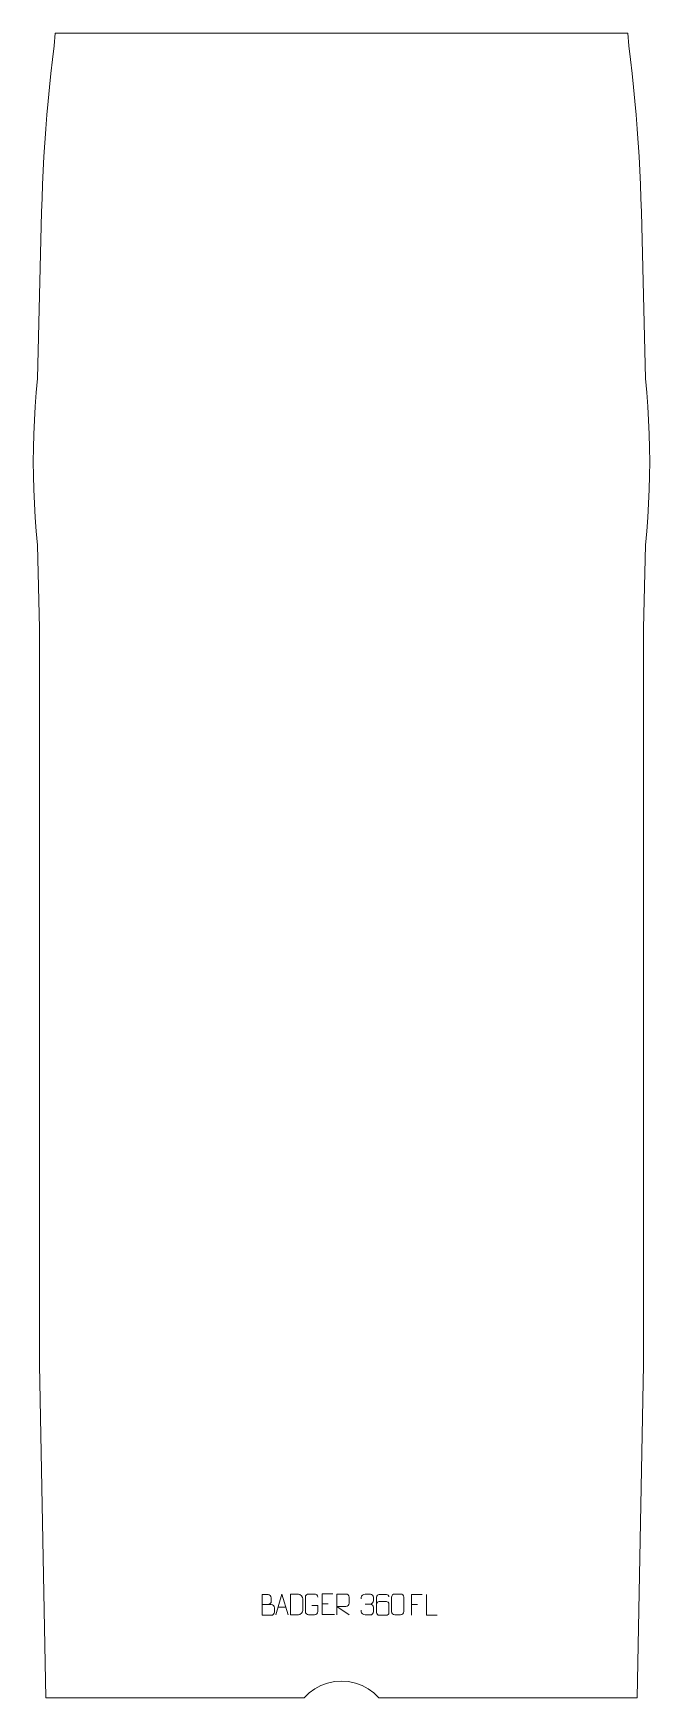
# Model space of a CAD drawing. Header units: millimetres. Extents: x -370 to 370, y -1365 to 635.
import ezdxf

# ---------------------------------------------------------------- set-up
doc = ezdxf.new("R2010")
doc.units = ezdxf.units.MM
doc.header["$MEASUREMENT"] = 0
doc.layers.add('layer 1', color=7, linetype='Continuous')

msp = doc.modelspace()

# ---------------------------------------------------------------- linework, layer by layer
at = {"layer": 'layer 1', "color": 242, "lineweight": 9}
msp.add_open_spline([(-343.6022, 634.6392), (-343.6022, 634.6392), (343.6048, 634.6392), (343.6048, 634.6392), (343.6048, 634.6392), (343.6048, 634.6392), (345.0015, 619.6398), (345.0015, 619.6398), (345.0015, 619.6398), (345.0015, 619.6398), (347.0099, 603.0398), (347.0099, 603.0398), (347.0099, 603.0398), (347.0099, 603.0398), (348.8812, 586.4255), (348.8812, 586.4255), (348.8812, 586.4255), (348.8812, 586.4255), (350.6155, 569.7959), (350.6155, 569.7959), (350.6155, 569.7959), (350.6155, 569.7959), (352.2093, 553.1519), (352.2093, 553.1519), (352.2093, 553.1519), (352.2093, 553.1519), (353.6687, 536.4952), (353.6687, 536.4952), (353.6687, 536.4952), (353.6687, 536.4952), (354.9876, 519.8276), (354.9876, 519.8276), (354.9876, 519.8276), (354.9876, 519.8276), (354.9994, 519.666), (354.9994, 519.666), (354.9994, 519.666), (354.9994, 519.666), (354.9994, 519.6389), (354.9994, 519.6389), (354.9994, 519.6389), (354.9994, 519.6389), (355.0028, 519.6034), (355.0028, 519.6034), (355.0028, 519.6034), (355.0028, 519.6034), (356.1694, 503.1472), (356.1694, 503.1472), (356.1694, 503.1472), (356.1694, 503.1472), (357.2108, 486.461), (357.2108, 486.461), (357.2108, 486.461), (357.2108, 486.461), (358.1152, 469.7663), (358.1152, 469.7663), (358.1152, 469.7663), (358.1152, 469.7663), (358.8825, 453.0622), (358.8825, 453.0622), (358.8825, 453.0622), (358.8825, 453.0622), (359.5119, 436.3548), (359.5119, 436.3548), (359.5119, 436.3548), (359.5119, 436.3548), (360.0017, 419.6423), (360.0017, 419.6423), (360.0017, 419.6423), (360.0017, 419.6423), (365.0007, 219.6414), (365.0007, 219.6414), (365.0007, 219.6414), (365.0007, 219.6414), (366.5285, 203.0178), (366.5285, 203.0178), (366.5285, 203.0178), (366.5285, 203.0178), (367.7789, 186.3704), (367.7789, 186.3704), (367.7789, 186.3704), (367.7789, 186.3704), (368.7493, 169.7028), (368.7493, 169.7028), (368.7493, 169.7028), (368.7493, 169.7028), (369.4447, 153.0224), (369.4447, 153.0224), (369.4447, 153.0224), (369.4447, 153.0224), (369.8626, 136.3336), (369.8626, 136.3336), (369.8626, 136.3336), (369.8626, 136.3336), (369.9996, 119.6414), (369.9996, 119.6414), (369.9996, 119.6414), (369.9996, 119.6414), (369.8626, 102.9467), (369.8626, 102.9467), (369.8626, 102.9467), (369.8626, 102.9467), (369.4447, 86.2571), (369.4447, 86.2571), (369.4447, 86.2571), (369.4447, 86.2571), (368.7493, 69.5801), (368.7493, 69.5801), (368.7493, 69.5801), (368.7493, 69.5801), (367.7789, 52.9116), (367.7789, 52.9116), (367.7789, 52.9116), (367.7789, 52.9116), (366.5285, 36.2643), (366.5285, 36.2643), (366.5285, 36.2643), (366.5285, 36.2643), (365.0007, 19.6414), (365.0007, 19.6414), (365.0007, 19.6414), (365.0007, 19.6414), (362.4999, -80.3594), (362.4999, -80.3594), (362.4999, -80.3594), (362.4999, -80.3594), (362.4999, -965.3584), (362.4999, -965.3584), (362.4999, -965.3584), (362.4999, -965.3584), (354.9994, -1365.3559), (354.9994, -1365.3559), (354.9994, -1365.3559), (354.9994, -1365.3559), (45.0007, -1365.3559), (45.0007, -1365.3559), (45.0007, -1365.3559), (45.0007, -1365.3559), (38.9188, -1359.4975), (38.9188, -1359.4975), (38.9188, -1359.4975), (38.9188, -1359.4975), (32.0816, -1354.5408), (32.0816, -1354.5408), (32.0816, -1354.5408), (32.0816, -1354.5408), (24.6233, -1350.5833), (24.6233, -1350.5833), (24.6233, -1350.5833), (24.6233, -1350.5833), (16.6871, -1347.7002), (16.6871, -1347.7002), (16.6871, -1347.7002), (16.6871, -1347.7002), (8.4269, -1345.9456), (8.4269, -1345.9456), (8.4269, -1345.9456), (8.4269, -1345.9456), (0.0017, -1345.3576), (0.0017, -1345.3576), (0.0017, -1345.3576), (0.0017, -1345.3576), (-8.4235, -1345.9456), (-8.4235, -1345.9456), (-8.4235, -1345.9456), (-8.4235, -1345.9456), (-16.6846, -1347.7002), (-16.6846, -1347.7002), (-16.6846, -1347.7002), (-16.6846, -1347.7002), (-24.6208, -1350.5833), (-24.6208, -1350.5833), (-24.6208, -1350.5833), (-24.6208, -1350.5833), (-32.0815, -1354.5408), (-32.0815, -1354.5408), (-32.0815, -1354.5408), (-32.0815, -1354.5408), (-38.9163, -1359.4975), (-38.9163, -1359.4975), (-38.9163, -1359.4975), (-38.9163, -1359.4975), (-44.9981, -1365.3559), (-44.9981, -1365.3559), (-44.9981, -1365.3559), (-44.9981, -1365.3559), (-355.0002, -1365.3559), (-355.0002, -1365.3559), (-355.0002, -1365.3559), (-355.0002, -1365.3559), (-362.4999, -965.3584), (-362.4999, -965.3584), (-362.4999, -965.3584), (-362.4999, -965.3584), (-362.4999, -80.3594), (-362.4999, -80.3594), (-362.4999, -80.3594), (-362.4999, -80.3594), (-364.9981, 19.6414), (-364.9981, 19.6414), (-364.9981, 19.6414), (-364.9981, 19.6414), (-366.526, 36.2643), (-366.526, 36.2643), (-366.526, 36.2643), (-366.526, 36.2643), (-367.7763, 52.9116), (-367.7763, 52.9116), (-367.7763, 52.9116), (-367.7763, 52.9116), (-368.7458, 69.5801), (-368.7458, 69.5801), (-368.7458, 69.5801), (-368.7458, 69.5801), (-369.4412, 86.2571), (-369.4412, 86.2571), (-369.4412, 86.2571), (-369.4412, 86.2571), (-369.8592, 102.9467), (-369.8592, 102.9467), (-369.8592, 102.9467), (-369.8592, 102.9467), (-369.9996, 119.6414), (-369.9996, 119.6414), (-369.9996, 119.6414), (-369.9996, 119.6414), (-369.8592, 136.3336), (-369.8592, 136.3336), (-369.8592, 136.3336), (-369.8592, 136.3336), (-369.4412, 153.0224), (-369.4412, 153.0224), (-369.4412, 153.0224), (-369.4412, 153.0224), (-368.7458, 169.7028), (-368.7458, 169.7028), (-368.7458, 169.7028), (-368.7458, 169.7028), (-367.7763, 186.3704), (-367.7763, 186.3704), (-367.7763, 186.3704), (-367.7763, 186.3704), (-366.526, 203.0178), (-366.526, 203.0178), (-366.526, 203.0178), (-366.526, 203.0178), (-364.9981, 219.6414), (-364.9981, 219.6414), (-364.9981, 219.6414), (-364.9981, 219.6414), (-359.9992, 419.6423), (-359.9992, 419.6423), (-359.9992, 419.6423), (-359.9992, 419.6423), (-359.5093, 436.3548), (-359.5093, 436.3548), (-359.5093, 436.3548), (-359.5093, 436.3548), (-358.8799, 453.0622), (-358.8799, 453.0622), (-358.8799, 453.0622), (-358.8799, 453.0622), (-358.1126, 469.7663), (-358.1126, 469.7663), (-358.1126, 469.7663), (-358.1126, 469.7663), (-357.2083, 486.461), (-357.2083, 486.461), (-357.2083, 486.461), (-357.2083, 486.461), (-356.1669, 503.1472), (-356.1669, 503.1472), (-356.1669, 503.1472), (-356.1669, 503.1472), (-355.0002, 519.6034), (-355.0002, 519.6034), (-355.0002, 519.6034), (-355.0002, 519.6034), (-355.0002, 519.6389), (-355.0002, 519.6389), (-355.0002, 519.6389), (-355.0002, 519.6389), (-354.9968, 519.666), (-354.9968, 519.666), (-354.9968, 519.666), (-354.9968, 519.666), (-354.985, 519.8276), (-354.985, 519.8276), (-354.985, 519.8276), (-354.985, 519.8276), (-353.6661, 536.4952), (-353.6661, 536.4952), (-353.6661, 536.4952), (-353.6661, 536.4952), (-352.2068, 553.1519), (-352.2068, 553.1519), (-352.2068, 553.1519), (-352.2068, 553.1519), (-350.6129, 569.7959), (-350.6129, 569.7959), (-350.6129, 569.7959), (-350.6129, 569.7959), (-348.8787, 586.4255), (-348.8787, 586.4255), (-348.8787, 586.4255), (-348.8787, 586.4255), (-347.0073, 603.0398), (-347.0073, 603.0398), (-347.0073, 603.0398), (-347.0073, 603.0398), (-344.999, 619.6398), (-344.999, 619.6398), (-344.999, 619.6398), (-344.999, 619.6398), (-343.6022, 634.6392), (-343.6022, 634.6392)], degree=3, knots=[0, 0, 0, 0, 0.0125, 0.0125, 0.0125, 0.0125, 0.025, 0.025, 0.025, 0.025, 0.0375, 0.0375, 0.0375, 0.0375, 0.05, 0.05, 0.05, 0.05, 0.0625, 0.0625, 0.0625, 0.0625, 0.075, 0.075, 0.075, 0.075, 0.0875, 0.0875, 0.0875, 0.0875, 0.1, 0.1, 0.1, 0.1, 0.1125, 0.1125, 0.1125, 0.1125, 0.125, 0.125, 0.125, 0.125, 0.1375, 0.1375, 0.1375, 0.1375, 0.15, 0.15, 0.15, 0.15, 0.1625, 0.1625, 0.1625, 0.1625, 0.175, 0.175, 0.175, 0.175, 0.1875, 0.1875, 0.1875, 0.1875, 0.2, 0.2, 0.2, 0.2, 0.2125, 0.2125, 0.2125, 0.2125, 0.225, 0.225, 0.225, 0.225, 0.2375, 0.2375, 0.2375, 0.2375, 0.25, 0.25, 0.25, 0.25, 0.2625, 0.2625, 0.2625, 0.2625, 0.275, 0.275, 0.275, 0.275, 0.2875, 0.2875, 0.2875, 0.2875, 0.3, 0.3, 0.3, 0.3, 0.3125, 0.3125, 0.3125, 0.3125, 0.325, 0.325, 0.325, 0.325, 0.3375, 0.3375, 0.3375, 0.3375, 0.35, 0.35, 0.35, 0.35, 0.3625, 0.3625, 0.3625, 0.3625, 0.375, 0.375, 0.375, 0.375, 0.3875, 0.3875, 0.3875, 0.3875, 0.4, 0.4, 0.4, 0.4, 0.4125, 0.4125, 0.4125, 0.4125, 0.425, 0.425, 0.425, 0.425, 0.4375, 0.4375, 0.4375, 0.4375, 0.45, 0.45, 0.45, 0.45, 0.4625, 0.4625, 0.4625, 0.4625, 0.475, 0.475, 0.475, 0.475, 0.4875, 0.4875, 0.4875, 0.4875, 0.5, 0.5, 0.5, 0.5, 0.5125, 0.5125, 0.5125, 0.5125, 0.525, 0.525, 0.525, 0.525, 0.5375, 0.5375, 0.5375, 0.5375, 0.55, 0.55, 0.55, 0.55, 0.5625, 0.5625, 0.5625, 0.5625, 0.575, 0.575, 0.575, 0.575, 0.5875, 0.5875, 0.5875, 0.5875, 0.6, 0.6, 0.6, 0.6, 0.6125, 0.6125, 0.6125, 0.6125, 0.625, 0.625, 0.625, 0.625, 0.6375, 0.6375, 0.6375, 0.6375, 0.65, 0.65, 0.65, 0.65, 0.6625, 0.6625, 0.6625, 0.6625, 0.675, 0.675, 0.675, 0.675, 0.6875, 0.6875, 0.6875, 0.6875, 0.7, 0.7, 0.7, 0.7, 0.7125, 0.7125, 0.7125, 0.7125, 0.725, 0.725, 0.725, 0.725, 0.7375, 0.7375, 0.7375, 0.7375, 0.75, 0.75, 0.75, 0.75, 0.7625, 0.7625, 0.7625, 0.7625, 0.775, 0.775, 0.775, 0.775, 0.7875, 0.7875, 0.7875, 0.7875, 0.8, 0.8, 0.8, 0.8, 0.8125, 0.8125, 0.8125, 0.8125, 0.825, 0.825, 0.825, 0.825, 0.8375, 0.8375, 0.8375, 0.8375, 0.85, 0.85, 0.85, 0.85, 0.8625, 0.8625, 0.8625, 0.8625, 0.875, 0.875, 0.875, 0.875, 0.8875, 0.8875, 0.8875, 0.8875, 0.9, 0.9, 0.9, 0.9, 0.9125, 0.9125, 0.9125, 0.9125, 0.925, 0.925, 0.925, 0.925, 0.9375, 0.9375, 0.9375, 0.9375, 0.95, 0.95, 0.95, 0.95, 0.9625, 0.9625, 0.9625, 0.9625, 0.975, 0.975, 0.975, 0.975, 1, 1, 1, 1], dxfattribs=at)
at = {"layer": 'layer 1', "color": 250, "lineweight": 9}
for points, knots in [([(-95.2309, -1253.3947), (-91.5923, -1253.3943), (-88.0052, -1253.3943), (-84.3658, -1253.3947), (-84.3658, -1253.3947), (-82.3904, -1253.412), (-80.4668, -1255.1481), (-80.4668, -1257.1977), (-80.4668, -1257.1977), (-80.4672, -1258.3263), (-80.4672, -1261.3757), (-80.4668, -1262.5046), (-80.4668, -1262.5046), (-80.4492, -1264.3625), (-81.9913, -1266.3764), (-84.3128, -1266.3595), (-84.3128, -1266.3595), (-87.9526, -1266.3591), (-91.592, -1266.3591), (-95.2309, -1266.3595), (-95.2309, -1266.3595), (-95.2309, -1258.0412), (-95.2309, -1249.7234), (-95.2309, -1241.4059), (-95.2309, -1241.4059), (-92.8572, -1241.4059), (-90.4831, -1241.4059), (-88.1089, -1241.4059), (-88.1089, -1241.4059), (-86.4281, -1241.3883), (-84.3313, -1243.2988), (-84.3136, -1245.2612), (-84.3136, -1245.2612), (-84.314, -1247.3273), (-84.314, -1247.4733), (-84.3136, -1249.5398), (-84.3136, -1249.5398), (-84.2963, -1251.6059), (-86.1508, -1253.412), (-88.1608, -1253.3947)], [0, 0, 0, 0, 0.090909091, 0.090909091, 0.090909091, 0.090909091, 0.181818182, 0.181818182, 0.181818182, 0.181818182, 0.272727273, 0.272727273, 0.272727273, 0.272727273, 0.363636364, 0.363636364, 0.363636364, 0.363636364, 0.454545455, 0.454545455, 0.454545455, 0.454545455, 0.545454545, 0.545454545, 0.545454545, 0.545454545, 0.636363636, 0.636363636, 0.636363636, 0.636363636, 0.727272727, 0.727272727, 0.727272727, 0.727272727, 0.818181818, 0.818181818, 0.818181818, 0.818181818, 1, 1, 1, 1]), ([(-78.8463, -1265.8714), (-78.8463, -1265.8714), (-71.4753, -1240.9179), (-71.4753, -1240.9179), (-71.4753, -1240.9179), (-71.4753, -1240.9179), (-63.9054, -1265.8714), (-63.9054, -1265.8714)], [0, 0, 0, 0, 0.333333333, 0.333333333, 0.333333333, 0.333333333, 1, 1, 1, 1]), ([(-61.0826, -1265.8433), (-58.7508, -1265.8429), (-53.8006, -1265.8669), (-51.4691, -1265.8672), (-51.4691, -1265.8672), (-49.5441, -1265.9726), (-46.2255, -1262.431), (-46.2367, -1260.4137), (-46.2367, -1260.4137), (-46.2371, -1254.6436), (-46.2371, -1252.4739), (-46.2367, -1246.7046), (-46.2367, -1246.7046), (-46.241, -1244.5665), (-49.6155, -1240.9064), (-51.7679, -1240.9199), (-51.7679, -1240.9199), (-54.0936, -1240.9199), (-58.8179, -1240.9199), (-61.144, -1240.9199), (-61.144, -1240.9199), (-61.1436, -1246.6668), (-61.0823, -1260.096), (-61.0826, -1265.8433)], [0, 0, 0, 0, 0.142857143, 0.142857143, 0.142857143, 0.142857143, 0.285714286, 0.285714286, 0.285714286, 0.285714286, 0.428571429, 0.428571429, 0.428571429, 0.428571429, 0.571428571, 0.571428571, 0.571428571, 0.571428571, 0.714285714, 0.714285714, 0.714285714, 0.714285714, 1, 1, 1, 1]), ([(-35.6853, -1254.7296), (-35.6853, -1254.7296), (-28.5172, -1254.7296), (-28.5172, -1254.7296), (-28.5172, -1254.7296), (-28.5172, -1254.7296), (-28.5172, -1261.8977), (-28.5172, -1261.8977), (-28.5172, -1261.8977), (-28.6569, -1264.2211), (-30.3341, -1265.7007), (-32.4819, -1265.7115), (-32.4819, -1265.7115), (-34.8137, -1265.7111), (-37.1457, -1265.7111), (-39.4772, -1265.7115), (-39.4772, -1265.7115), (-41.4021, -1265.8169), (-43.3743, -1263.9324), (-43.3631, -1261.9151), (-43.3631, -1261.9151), (-43.3627, -1256.145), (-43.3627, -1250.3753), (-43.3631, -1244.606), (-43.3631, -1244.606), (-43.3589, -1242.4679), (-41.6121, -1240.7487), (-39.4598, -1240.7621), (-39.4598, -1240.7621), (-37.1341, -1240.7621), (-34.808, -1240.7621), (-32.4819, -1240.7621), (-32.4819, -1240.7621), (-30.5352, -1240.7267), (-28.5438, -1242.2182), (-28.5172, -1244.6559)], [0, 0, 0, 0, 0.1, 0.1, 0.1, 0.1, 0.2, 0.2, 0.2, 0.2, 0.3, 0.3, 0.3, 0.3, 0.4, 0.4, 0.4, 0.4, 0.5, 0.5, 0.5, 0.5, 0.6, 0.6, 0.6, 0.6, 0.7, 0.7, 0.7, 0.7, 0.8, 0.8, 0.8, 0.8, 1, 1, 1, 1]), ([(-10.4134, -1240.515), (-10.4134, -1240.515), (-23.2873, -1240.515), (-23.2873, -1240.515), (-23.2873, -1240.515), (-23.2873, -1240.515), (-23.2873, -1265.4686), (-23.2873, -1265.4686), (-23.2873, -1265.4686), (-23.2873, -1265.4686), (-8.4215, -1265.4686), (-8.4215, -1265.4686)], [0, 0, 0, 0, 0.25, 0.25, 0.25, 0.25, 0.5, 0.5, 0.5, 0.5, 1, 1, 1, 1]), ([(-5.5415, -1265.7141), (-5.5415, -1265.7141), (-5.5415, -1240.7606), (-5.5415, -1240.7606), (-5.5415, -1240.7606), (-1.9467, -1240.7606), (1.6488, -1240.7606), (5.244, -1240.7606), (5.244, -1240.7606), (7.5693, -1240.7983), (9.1266, -1242.2883), (9.1225, -1244.6547), (9.1225, -1244.6547), (9.1221, -1246.6902), (9.1221, -1249.7496), (9.1225, -1251.7856), (9.1225, -1251.7856), (9.116, -1253.6611), (7.3037, -1255.6029), (5.2942, -1255.622), (5.2942, -1255.622), (5.2942, -1255.622), (-5.5415, -1255.622), (-5.5415, -1255.622), (-5.5415, -1255.622), (-5.5415, -1255.622), (9.1132, -1265.7141), (9.1132, -1265.7141)], [0, 0, 0, 0, 0.125, 0.125, 0.125, 0.125, 0.25, 0.25, 0.25, 0.25, 0.375, 0.375, 0.375, 0.375, 0.5, 0.5, 0.5, 0.5, 0.625, 0.625, 0.625, 0.625, 0.75, 0.75, 0.75, 0.75, 1, 1, 1, 1]), ([(23.7182, -1246.6022), (23.7182, -1246.6022), (23.7182, -1244.745), (23.7182, -1244.745), (23.7182, -1244.745), (23.7039, -1243.0031), (26.3684, -1240.885), (28.4275, -1240.9077), (28.4275, -1240.9077), (30.4916, -1240.9077), (32.5556, -1240.9077), (34.6193, -1240.9077), (34.6193, -1240.9077), (36.8138, -1240.8989), (38.4121, -1242.7457), (38.4565, -1244.6578), (38.4565, -1244.6578), (38.4561, -1246.0929), (38.4561, -1247.528), (38.4565, -1248.9635), (38.4565, -1248.9635), (38.4079, -1250.617), (36.8053, -1252.847), (34.607, -1252.837), (34.607, -1252.837), (36.8107, -1252.8482), (38.4187, -1254.6514), (38.4727, -1256.7109), (38.4727, -1256.7109), (38.4723, -1258.4956), (38.4723, -1260.2803), (38.4727, -1262.0654), (38.4727, -1262.0654), (38.4828, -1264.1268), (36.4279, -1265.8899), (34.607, -1265.8818), (34.607, -1265.8818), (32.5417, -1265.8815), (30.4765, -1265.8815), (28.4109, -1265.8818), (28.4109, -1265.8818), (26.2423, -1265.8703), (23.7113, -1263.4701), (23.6927, -1262.0083), (23.6927, -1262.0083), (23.6927, -1262.0083), (23.6927, -1260.0997), (23.6927, -1260.0997)], [0, 0, 0, 0, 0.076923077, 0.076923077, 0.076923077, 0.076923077, 0.153846154, 0.153846154, 0.153846154, 0.153846154, 0.230769231, 0.230769231, 0.230769231, 0.230769231, 0.307692308, 0.307692308, 0.307692308, 0.307692308, 0.384615385, 0.384615385, 0.384615385, 0.384615385, 0.461538462, 0.461538462, 0.461538462, 0.461538462, 0.538461538, 0.538461538, 0.538461538, 0.538461538, 0.615384615, 0.615384615, 0.615384615, 0.615384615, 0.692307692, 0.692307692, 0.692307692, 0.692307692, 0.769230769, 0.769230769, 0.769230769, 0.769230769, 0.846153846, 0.846153846, 0.846153846, 0.846153846, 1, 1, 1, 1]), ([(56.956, -1244.3067), (56.9319, -1242.9672), (55.5757, -1241.314), (54.0038, -1241.3483), (54.0038, -1241.3483), (51.019, -1241.3486), (48.0338, -1241.3486), (45.0484, -1241.3483), (45.0484, -1241.3483), (43.8293, -1241.3334), (42.1011, -1242.771), (42.0961, -1244.3067), (42.0961, -1244.3067), (42.0964, -1250.6672), (42.0964, -1257.028), (42.0961, -1263.3887), (42.0961, -1263.3887), (42.1008, -1264.5516), (43.8293, -1266.3227), (45.0484, -1266.3471), (45.0484, -1266.3471), (48.0338, -1266.3468), (51.019, -1266.3468), (54.0038, -1266.3471), (54.0038, -1266.3471), (55.2819, -1266.3033), (56.9516, -1264.6888), (56.956, -1263.3887), (56.956, -1263.3887), (56.956, -1259.8054), (56.956, -1256.2223), (56.956, -1252.6396), (56.956, -1252.6396), (56.9175, -1251.1614), (55.3348, -1249.7285), (54.0038, -1249.7305), (54.0038, -1249.7305), (51.019, -1249.7302), (48.0338, -1249.7302), (45.0484, -1249.7305), (45.0484, -1249.7305), (43.7189, -1249.7255), (42.0759, -1251.2328), (42.1176, -1252.6613)], [0, 0, 0, 0, 0.083333333, 0.083333333, 0.083333333, 0.083333333, 0.166666667, 0.166666667, 0.166666667, 0.166666667, 0.25, 0.25, 0.25, 0.25, 0.333333333, 0.333333333, 0.333333333, 0.333333333, 0.416666667, 0.416666667, 0.416666667, 0.416666667, 0.5, 0.5, 0.5, 0.5, 0.583333333, 0.583333333, 0.583333333, 0.583333333, 0.666666667, 0.666666667, 0.666666667, 0.666666667, 0.75, 0.75, 0.75, 0.75, 0.833333333, 0.833333333, 0.833333333, 0.833333333, 1, 1, 1, 1]), ([(64.0265, -1240.8152), (66.3522, -1240.8152), (68.6783, -1240.8152), (71.0044, -1240.8152), (71.0044, -1240.8152), (72.951, -1240.7796), (74.9424, -1242.2712), (74.9691, -1244.7088), (74.9691, -1244.7088), (74.9687, -1250.4557), (74.9687, -1256.203), (74.9691, -1261.9507), (74.9691, -1261.9507), (74.8293, -1264.2741), (73.1521, -1265.7537), (71.0044, -1265.7645), (71.0044, -1265.7645), (68.6725, -1265.7641), (66.3406, -1265.7641), (64.0091, -1265.7645), (64.0091, -1265.7645), (62.0841, -1265.8699), (60.112, -1263.9854), (60.1232, -1261.9681), (60.1232, -1261.9681), (60.1235, -1256.198), (60.1235, -1250.4283), (60.1232, -1244.659), (60.1232, -1244.659), (60.1274, -1242.5209), (61.8741, -1240.8017), (64.0265, -1240.8152)], [0, 0, 0, 0, 0.111111111, 0.111111111, 0.111111111, 0.111111111, 0.222222222, 0.222222222, 0.222222222, 0.222222222, 0.333333333, 0.333333333, 0.333333333, 0.333333333, 0.444444444, 0.444444444, 0.444444444, 0.444444444, 0.555555556, 0.555555556, 0.555555556, 0.555555556, 0.666666667, 0.666666667, 0.666666667, 0.666666667, 0.777777778, 0.777777778, 0.777777778, 0.777777778, 1, 1, 1, 1]), ([(96.836, -1241.412), (96.836, -1241.412), (83.962, -1241.412), (83.962, -1241.412), (83.962, -1241.412), (83.962, -1241.412), (83.962, -1266.3656), (83.962, -1266.3656)], [0, 0, 0, 0, 0.333333333, 0.333333333, 0.333333333, 0.333333333, 1, 1, 1, 1]), ([(114.9605, -1266.1481), (114.9605, -1266.1481), (102.0114, -1266.1481), (102.0114, -1266.1481), (102.0114, -1266.1481), (102.0114, -1266.1481), (102.0114, -1241.1945), (102.0114, -1241.1945)], [0, 0, 0, 0, 0.333333333, 0.333333333, 0.333333333, 0.333333333, 1, 1, 1, 1])]:
    msp.add_open_spline(points, degree=3, knots=knots, dxfattribs=at)
for points in [[(-76.1237, -1256.622), (-76.1237, -1256.622), (-66.628, -1256.622), (-66.628, -1256.622)], [(-23.2873, -1252.3947), (-23.2873, -1252.3947), (-16.1192, -1252.3947), (-16.1192, -1252.3947)], [(28.4279, -1252.8474), (28.4279, -1252.8474), (34.6243, -1252.8474), (34.6243, -1252.8474)], [(83.962, -1253.2917), (83.962, -1253.2917), (91.1301, -1253.2917), (91.1301, -1253.2917)]]:
    msp.add_open_spline(points, degree=3, dxfattribs=at)

doc.saveas('drawing.dxf')
